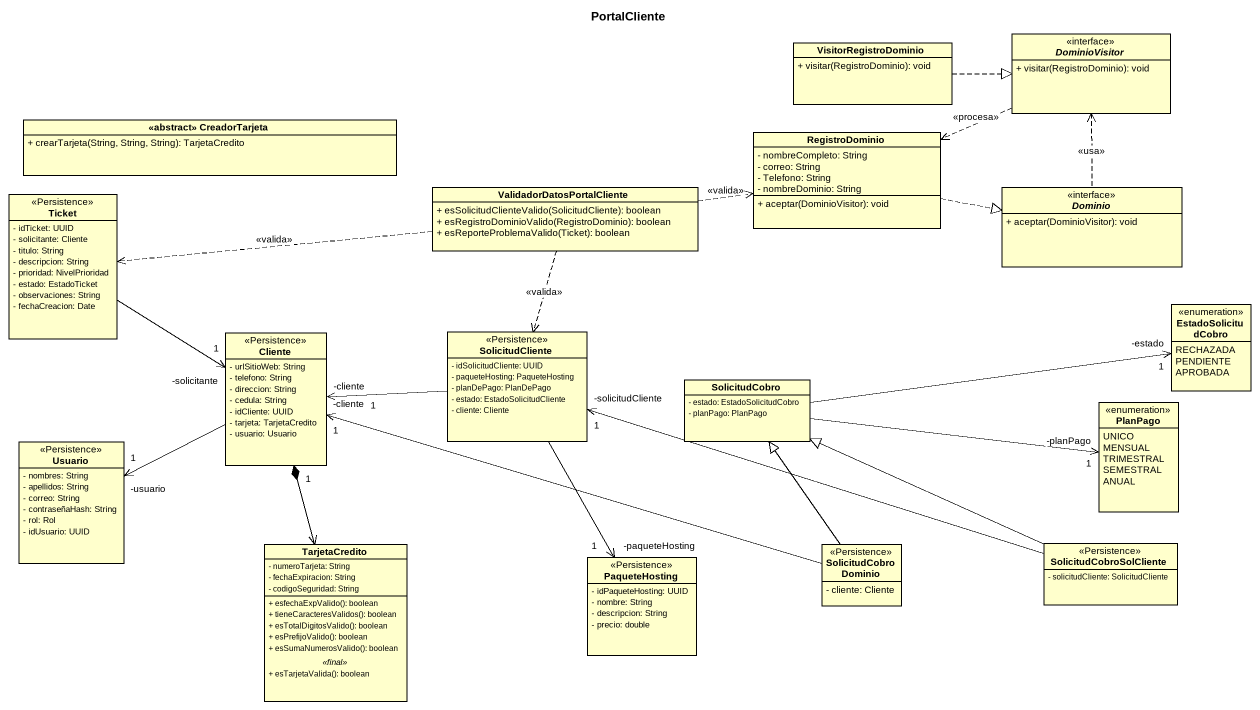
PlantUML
@startuml
title PortalCliente
hide circle
hide empty members
skinparam classAttributeIconSize 0
interface DominioVisitor {
  + visitar(RegistroDominio): void
}
class VisitorRegistroDominio {
  + visitar(RegistroDominio): void
}
class "<<abstract>> CreadorTarjeta" as abstract_CreadorTarjeta {
  + crearTarjeta(String, String, String): TarjetaCredito
}
class RegistroDominio {
  - nombreCompleto: String
  - correo: String
  - Telefono: String
  - nombreDominio: String
  + aceptar(DominioVisitor): void
}
class Ticket <<Persistence>> {
  - idTicket: UUID
  - solicitante: Cliente
  - titulo: String
  - descripcion: String
  - prioridad: NivelPrioridad
  - estado: EstadoTicket
  - observaciones: String
  - fechaCreacion: Date
}
class ValidadorDatosPortalCliente {
  + esSolicitudClienteValido(SolicitudCliente): boolean
  + esRegistroDominioValido(RegistroDominio): boolean
  + esReporteProblemaValido(Ticket): boolean
}
interface Dominio {
  + aceptar(DominioVisitor): void
}
enum EstadoSolicitudCobro {
  RECHAZADA
  PENDIENTE
  APROBADA
}
class Cliente <<Persistence>> {
  - urlSitioWeb: String
  - telefono: String
  - direccion: String
  - cedula: String
  - idCliente: UUID
  - tarjeta: TarjetaCredito
  - usuario: Usuario
}
class SolicitudCliente <<Persistence>> {
  - idSolicitudCliente: UUID
  - paqueteHosting: PaqueteHosting
  - planDePago: PlanDePago
  - estado: EstadoSolicitudCliente
  - cliente: Cliente
}
class SolicitudCobro {
  - estado: EstadoSolicitudCobro
  - planPago: PlanPago
}
enum PlanPago {
  UNICO
  MENSUAL
  TRIMESTRAL
  SEMESTRAL
  ANUAL
}
class Usuario <<Persistence>> {
  - nombres: String
  - apellidos: String
  - correo: String
  - contraseñaHash: String
  - rol: Rol
  - idUsuario: UUID
}
class TarjetaCredito {
  - numeroTarjeta: String
  - fechaExpiracion: String
  - codigoSeguridad: String
  --
  + esfechaExpValido(): boolean
  + tieneCaracteresValidos(): boolean
  + esTotalDigitosValido(): boolean
  + esPrefijoValido(): boolean
  + esSumaNumerosValido(): boolean
  .. <<final>> ..
  + esTarjetaValida(): boolean
}
class SolicitudCobroDominio <<Persistence>> {
  - cliente: Cliente
}
class SolicitudCobroSolCliente <<Persistence>> {
  - solicitudCliente: SolicitudCliente
}
class PaqueteHosting <<Persistence>> {
  - idPaqueteHosting: UUID
  - nombre: String
  - descripcion: String
  - precio: double
}
DominioVisitor .left.> RegistroDominio : <<procesa>>
DominioVisitor <.. Dominio : <<usa>>
VisitorRegistroDominio .right.|> DominioVisitor
RegistroDominio .right.|> Dominio
ValidadorDatosPortalCliente .right.> RegistroDominio : <<valida>>
ValidadorDatosPortalCliente .left.> Ticket : <<valida>>
ValidadorDatosPortalCliente ..> SolicitudCliente : <<valida>>
Cliente "-solicitante\n1" <-up- Ticket
Cliente "-cliente\n1" <-right- SolicitudCliente
Cliente -left-> "-usuario\n1" Usuario
Cliente "-cliente\n1" <-right- SolicitudCobroDominio
SolicitudCliente "-solicitudCliente\n1" <-right- SolicitudCobroSolCliente
SolicitudCobro -right-> "-estado\n1" EstadoSolicitudCobro
SolicitudCobro -right-> "-planPago\n1" PlanPago
TarjetaCredito <-up-* "1" Cliente
SolicitudCobroDominio -up-|> SolicitudCobro
SolicitudCobroSolCliente -left-|> SolicitudCobro
PaqueteHosting "-paqueteHosting\n1" <-up- SolicitudCliente
@enduml
